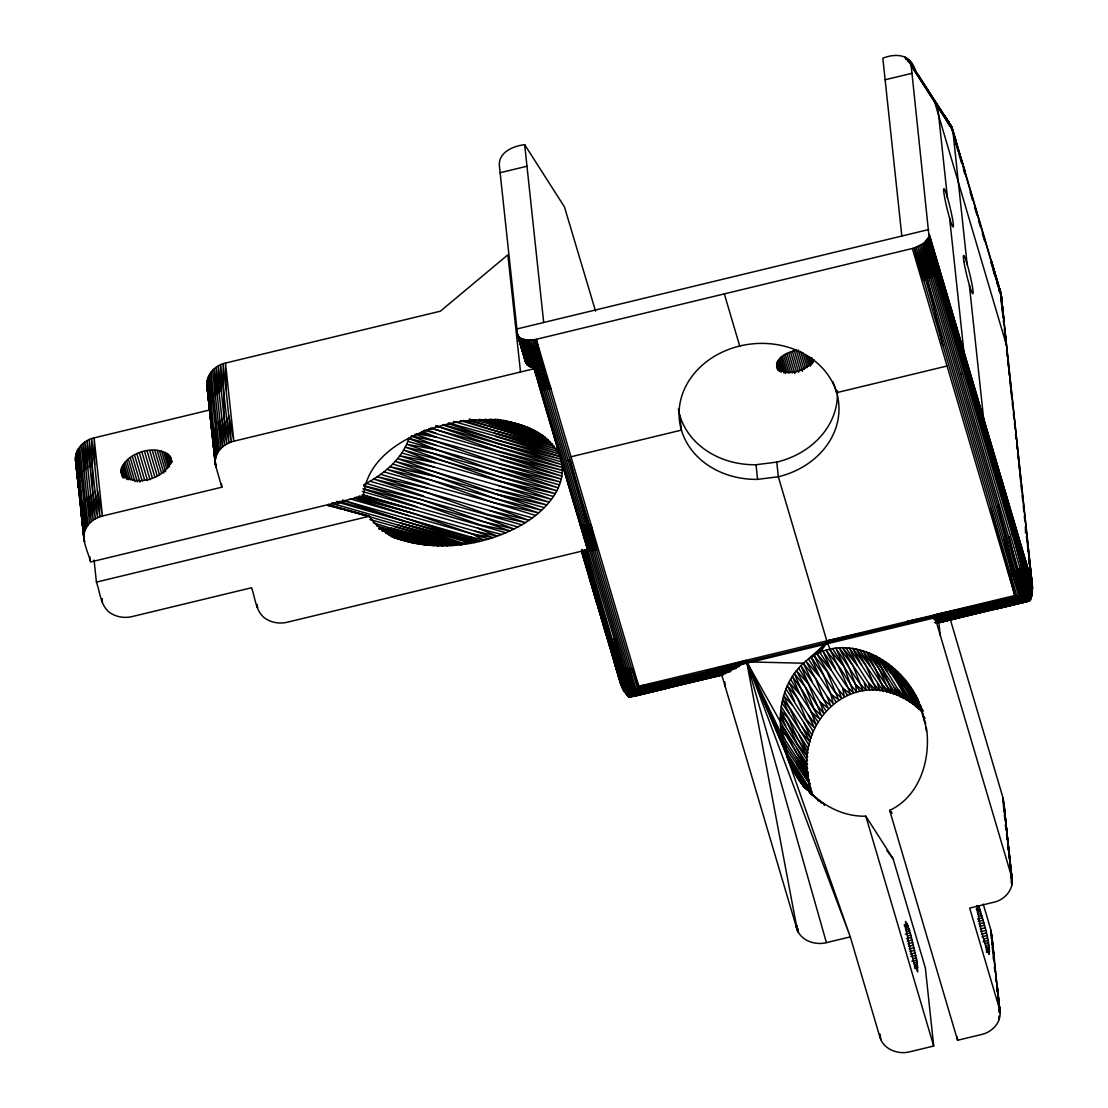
<?xml version="1.0" encoding="UTF-8"?>
<svg xmlns="http://www.w3.org/2000/svg" width="1108" height="1108" viewBox="0 0 1108 1108"><rect width="100%" height="100%" fill="white"/><g stroke="black" fill="none" stroke-linecap="round" stroke-linejoin="round"><path stroke-width="1.5" d="M917.895 699.508C899.89 660.437 847.412 630.48 808.466 658.997C768.273 689.633 775.004 751.875 804.477 787.691M581.603 551.756L620.452 683.248L623.292 690.007L627.377 695.616L629.469 696.78L637.446 688.123L706.849 671.476L746.224 660.34L785.752 752.997L813.05 795.544C783.924 724.064 859.725 652.889 921.856 711.558L894.558 669.01M1001.577 304.645L1000.926 293.135L991.438 261.266L1000.566 293.966L991.355 262.014L1000.302 291.362M1001.383 295.628L1001.701 304.645M121.991 475.761C116.631 452.715 165.674 438.56 172.142 462.202M777.691 369.629C772.941 358.507 787.622 351.915 796.333 350.336L802.538 371.36M965.096 171.712L950.747 125.259L917.299 73.627M393.548 537.394C434.017 552.089 480.193 547.006 517.907 526.951C542.629 514.07 570.468 487.008 560.039 456.524L534.208 368.687L527.2 340.156L520.261 338.162L517.547 334.865L499.293 164.981C498.919 151.838 513.821 145.91 524.68 144.677L564.457 206.919L595.55 311.113M807.967 772.318L796.361 756.93L808.425 776.223L807.967 772.318L780.364 725.865L785.212 730.352L807.51 764.52M901.829 236.046L882.827 58.225C895.818 53.004 910.721 54.098 915.25 70.261L909.973 61.729L911.164 65.552L929.044 236.558L1032.434 586.34L1000.926 293.135L1032.434 586.34L1031.742 595.938L1030.357 600.245L1028.03 601.298L937.34 623.139M1001.147 294.922L1001.452 297.65M999.873 1010.773L997.048 984.486L999.873 1010.773C1001.798 1022.158 992.075 1032.268 981.453 1034.512L957.575 1040.274L889.682 810.419C919.612 796.306 930.637 760.074 926.648 729.244L920.665 708.123L911.912 690.187L918.297 700.353L913.934 693.622M1003.502 806.97L1003.142 798.286L950.152 618.915M991.383 939.182L991.037 930.498L983.239 904.128M1025.537 533.142L1025.426 526.369M991.092 262.818L999.721 290.49L998.945 289.687L999.014 291.238M957.88 333.993L956.19 337.386M407.91 441.372L408.921 438.449L436.76 445.527L560.523 481.994L500.317 468.088L407.91 441.372C399.96 461.205 382.121 475.138 363.687 484.764M210.146 409.863L94.111 437.882C83.502 440.125 73.779 450.236 75.69 461.62L78.516 487.894L75.69 461.62M221.489 483.794L221.849 487.188L102.462 516.009C96.119 517.561 90.177 521.342 86.687 526.951C79.485 538.017 88.252 550.981 90.468 562.005L363.341 496.135C367.579 452.244 415.971 430.347 454.183 422.647C490.692 416.262 541.48 418.658 560.039 456.524L497.021 440.014L443.158 424.544M520.511 371.997L507.852 254.84L440.388 311.196L225.492 363.064C214.883 365.308 205.146 375.418 207.071 386.803L215.423 464.945L221.849 487.188M534.208 368.687L233.843 441.192C223.941 443.38 214.772 452.106 215.201 462.77L207.21 380.266L216.143 456.247L208.636 376.014M813.937 359.56C807.497 371.055 785.42 378.354 776.736 366.402M1001.216 298.454L1002.865 314.312M1011.756 534.679L1012.864 533.585L1030.357 600.245L1023.321 598.86L1014.845 595.495L638.776 686.268L637.446 688.123L534.416 339.699L527.2 340.156L632.308 694.273L731.709 670.575M785.752 752.997L786.486 751.972L785.156 743.399L781.749 737.582M1026.59 536.355L1032.531 588.805L929.044 236.558L924.072 243.123L914.225 248.026L1017.033 596.506L827.274 642.432L819.92 652.46L847.218 695.007M568.099 460.457L570.011 460.152L586.243 521.799L588.334 524.098L587.295 525.344L580.315 525.344L540.205 389.573L550.939 388.894L544.277 372.357L536.286 339.311L534.416 339.699L547.186 389.587L636.13 689.869L1019.18 597.406L916.053 247.416L927.313 279.285L1021.285 598.195L933.822 619.552M835.764 701.544L808.466 658.997L827.274 642.432L814.02 655.396L823.175 673.941L830.778 694.037L833.119 703.58L827.067 696.489L815.613 678.622L803.286 663.221L746.681 661.864L740.781 664.731L706.849 671.476L827.274 642.432C834.185 659.786 844.033 675.977 850.293 693.802L842.703 688.068L844.241 696.392L838.617 689.813L816.942 653.845L827.274 642.432L778.328 476.759L776.763 462.105A80.095 67.851 -6.1 0 0 837.413 395.57M422.993 431.704L424.738 430.07M798.549 668.027L820.128 702.057L828.161 708.109L823.507 699.162L815.613 678.622L805.821 661.033L819.324 676.171L811.195 657.113L827.274 642.432M944.75 116.908L951.564 126.769L952.825 132.475M961.051 374.199L962.478 373.174M796.666 748.219L807.663 768.412L796.375 752.567L785.212 730.352L747.498 663.249L850.293 936.883L787.123 756.75L786.486 751.972L746.681 661.864L797.345 930.374C802.123 941.121 815.53 945.429 826.416 942.645L850.293 936.883L880.001 1037.448C883.699 1049.553 898.283 1054.83 909.82 1051.797L933.698 1046.035L925.346 967.907L893.103 858.742L865.805 816.18C836.997 816.998 810.779 798.397 796.056 774.603L803.203 785.697M797.345 930.374L796.804 925.443L797.345 930.374L721.613 674.44L740.781 664.731M584.802 549.748L628.956 697.14L668.138 687.653L643.637 693.47M636.13 689.869L666.711 681.157L638.776 686.268L631.56 667.861M946.869 121.049L949.695 123.708L944.556 115.675L952.617 129.484L1001.286 294.894M667.154 682.556L634.829 691.489L530.704 340.17L538.668 372.911L633.554 692.957L736.321 668.429M958.157 617.627L961.467 616.768M969.749 614.635L974.721 613.361M668.346 685.88L631.131 695.409L580.315 525.344M643.637 693.359L648.54 692.098M935.18 620.425L1023.321 598.86L919.543 245.921L930.706 277.609L1025.26 599.414L936.26 621.2M934.917 622.377L1027.088 599.83L922.687 244.12L933.67 275.643M586.063 549.679L628.956 697.14L725.698 673.525M938.157 622.918L958.088 618.015M924.072 243.123L1020.094 568.252L1030.357 600.245L957.603 618.001M633.707 696.447L669.703 687.625L635.396 695.838M996.203 608.431L1007.463 605.674M1010.69 604.885L1021.95 602.129L1010.69 604.636M994.402 609.414L1028.03 601.298L994.25 609.414M994.527 609.22L1026.659 601.589M500.11 172.723L526.979 166.228M885.14 79.776L911.995 73.294M516.813 328.979L928.698 229.55M570.994 456.773L681.42 430.126L679.855 415.472M947.049 366L836.623 392.661A82.463 74.001 19.7 0 0 832.773 381.554M581.949 525.511L587.683 549.72L287.318 622.225C280.739 623.79 273.593 623.056 267.61 619.843C255.685 613.943 255.56 598.583 251.558 587.752L132.171 616.574C125.606 618.139 118.445 617.419 112.462 614.206C100.537 608.306 100.412 592.932 96.41 582.115L369.283 516.245C377.343 528.765 391.096 536.327 405.002 540.676L393.686 537.38M739.216 666.531L634.829 691.489L629.663 668.166M730.31 671.767L631.131 695.409L624.206 668.359M935.207 622.959L1029.595 600.19L1020.094 568.252L1028.792 600.107L993.779 608.818L1030.357 600.245M669.772 687.237L723.081 674.37M936.98 622.738L966.439 615.619M969.749 614.829L994.582 608.832M629.704 697.14L723.012 674.758M936.426 623.111L1029.831 600.564M722.901 674.952L628.956 697.14M904.045 925.014L907.327 924.224L910.236 932.894L916.759 960.027L917.715 971.91L914.709 965.317L909.571 946.841L905.79 928.213L905.568 921.371L907.327 924.224M904.543 926.343L907.84 925.54M976.176 909.045L979.472 908.255C983.655 922.881 990.04 940.207 989.084 954.431C982.464 939.03 978.946 922.147 976.896 905.527M905.097 927.881L908.394 927.091M976.73 910.596L980.026 909.807M905.679 929.64L908.975 928.85M977.311 912.341L980.608 911.552M906.302 931.579L909.599 930.789M977.935 914.294L981.231 913.491M905.291 934.086L910.236 932.894M978.572 916.399L981.868 915.61M907.59 935.941L910.887 935.152M977.575 919.044L982.519 917.853M906.607 938.711L911.538 937.52M978.239 921.427L983.17 920.236M907.272 941.191L912.203 940M978.89 923.906L983.835 922.701M907.923 943.739L912.867 942.548M979.555 926.44L984.5 925.249M908.574 946.315L913.504 945.124M980.192 929.03L985.137 927.839M909.197 948.919L914.128 947.728M980.829 931.634L985.76 930.443M909.793 951.509L914.737 950.318M981.425 934.224L986.369 933.033M910.36 954.071L915.305 952.88M981.993 936.772L986.937 935.581M910.887 956.55L915.831 955.359M984.167 938.864L987.463 938.074M913.02 958.545L916.316 957.755M983.004 941.648L987.948 940.457M911.815 961.218L916.759 960.027M985.095 943.531L988.378 942.742M913.837 962.963L917.133 962.16M985.469 945.664L988.765 944.875M914.169 964.93L917.466 964.126M985.801 947.631L989.098 946.841M914.432 966.702L917.729 965.913M986.065 949.418L989.361 948.628M914.626 968.281L917.923 967.492M986.259 950.996L989.555 950.207M986.397 952.354L989.693 951.564M993.488 608.237L1028.792 600.107L1018.681 569.263M996.203 608.458L1025.163 601.741L1023.57 601.741M934.252 614.94L1017.033 596.506M709.106 677.542L630.009 696.364L620.992 667.889L613.846 638.748M908.297 624.358L907.397 621.436L1019.18 597.406M826.803 640.881L907.854 622.945M992.796 606.519L1025.26 599.414L1015.482 571.091M708.483 676.185L667.972 684.924L632.308 694.273L625.965 668.415M956.356 615.314L1027.088 599.83L1017.144 570.218L1009.069 536.757M593.002 550.607L587.295 525.344L591.035 524.666L596.783 550.122M992.394 605.411L1023.321 598.86L1013.737 571.894L997.934 505.193M708.109 675.243L667.584 683.816L633.554 692.957L627.793 668.346M991.979 604.151L1021.285 598.195L1011.923 572.601L1004.139 539.374M907.397 621.436L934.723 616.491L1011.493 876.428C1015.108 888.339 1004.928 900.028 993.557 902.3L969.68 908.061L999.388 1008.64L991.037 930.498L1000.095 1012.947L997.283 988.918M678.373 409.184A80.095 67.851 -6.1 0 0 756.016 464.737L776.763 462.105M757.581 479.376L778.328 476.759A80.095 67.851 -6.1 0 0 821.194 366.79A80.095 67.851 -6.1 0 0 687.168 383.714A80.095 67.851 -6.1 0 0 757.581 479.376L756.016 464.737M428.616 428.879L431.621 428.519M416.816 433.754L436.386 437.189L562.282 473.255M350.197 498.891L472.604 534.056L492.991 537.629L475.318 531.217L356.18 496.993M362.787 515.095L369.283 516.245L328.079 504.417M559.526 484.916L500.317 468.088L558.307 487.839L436.386 454.114L405.265 447.189L551.424 499.334L498.046 485.442L434.391 467.161L399.808 455.79L435.25 462.812L403.644 450.083L499.556 476.745L556.881 490.747L500.027 472.396L436.663 449.793L406.691 444.28L499.556 476.745L555.26 493.628L498.891 481.094L401.83 452.95M331.804 503.337L464.003 541.244L474.972 542.449L403.284 520.788L342.511 500.11L469.806 536.674L479.529 541.424L466.939 539.07L336.375 501.786M328.827 505.082L461.025 543.169L465.762 544.097L464.003 541.244L470.374 543.336M430.347 428.173L562.13 464.709L443.075 425.029M392.634 464.072L495.816 494.043L546.826 504.902L433.366 471.482L395.21 461.357L494.431 498.281L538.585 512.879L492.88 502.436L383.894 471.869M411.4 435.887L436.663 441.316L561.908 476.163L500.04 455.471L562.449 470.388L425.874 430.624M432.162 475.761L389.891 466.731L430.777 479.999L492.88 502.436L535.496 515.414M475.318 531.217L497.354 536.12L477.95 528.184L362.067 494.902M328.882 505.511L333.716 506.605M427.522 488.212L377.274 476.731L425.666 492.174L489.321 510.456L528.876 520.275L491.176 506.494L380.653 474.335M434.391 467.161L397.606 458.587L541.493 510.276L494.431 498.281L430.777 479.999L386.969 469.335L429.239 484.154M497.021 489.764L549.222 502.146L498.046 485.442M364.02 485.844L421.497 499.736L517.907 526.951M498.046 443.671L560.953 459.197L497.021 440.014L448.38 423.671M359.117 495.955L414.295 509.902L363.216 494.833M469.806 536.674L484.071 540.275L472.604 534.056L411.677 512.935L358.923 496.647M469.473 419.447L472.631 420.251L469.46 419.17M327.746 505.525L332.732 506.813M336.056 507.672L341.042 508.96M344.366 509.819L369.283 516.245L329.298 505.29M363.299 488.67L419.212 503.281L482.866 521.577L514.001 528.987L485.152 518.018M477.95 528.184L501.647 534.499M354.449 497.589L411.677 512.935M385.584 532.934L429.475 545.344L382.121 530.718L438.311 545.842L380.279 528.668M491.079 419.447L537.034 431.926L495.013 419.613M369.864 519.541L461.136 544.721L461.025 543.169M497.16 419.461L503.724 421.262L497.104 419.309M370.072 481.26L521.688 524.818M448.491 422.91L558.931 453.892L494.431 433.145L556.077 448.837L460.249 420.597M491.176 506.494L532.269 517.879M389.462 535.289L394.323 536.632L389.559 535.206M391.124 536.272L397.744 538.1L391.235 536.203M495.041 419.42L533.876 430.25L500.982 420.541M362.482 491.523L505.857 532.768M389.171 534.859L425.167 544.901L385.667 533.073M391.249 536.064L420.929 544.319L389.365 535.081M495.816 494.043L544.25 507.616M508.558 421.733L523.502 425.957L508.724 421.691M503.018 420.569L530.552 428.699L500.968 420.278M498.891 481.094L553.446 496.495M376.817 525.885L447.355 545.801L373.341 522.837M491.91 419.378L495.137 420.292M393.118 537.145L412.758 542.754L391.29 536.411M503.918 420.444L511.965 422.757M502.838 420.278L527.103 427.272M479.155 419.309L548.017 439.641L473.005 419.53M468.338 420.431L552.435 444.073L489.321 424.226L550.316 441.815M453.629 421.428L557.601 451.33M436.026 425.86L561.645 461.939L587.683 549.72M390.916 536.147L416.788 543.599M393.326 537.158L401.304 539.444M491.038 419.572L540.039 433.699M451.925 545.579L391.304 528.004L456.524 545.219L394.351 526.563M382.121 530.718L433.865 545.662M394.337 537.588L408.824 541.784M494.667 419.309L497.866 420.251M420.32 432.508L436.386 437.189L422.01 431.358M366.291 483.393L421.497 499.736L509.985 530.926L480.47 524.97L419.212 503.281L364.006 485.955M339.394 501.356L403.284 520.788M489.362 419.198L542.865 435.569L485.166 419.323L545.538 437.563L480.734 419.6M388.243 529.167L442.812 545.884L380.266 528.53M495.816 436.497L560.039 456.524M472.604 534.056L488.559 539.014M461.136 544.721L397.37 524.887L465.762 544.097L400.348 522.948L474.972 542.449L406.151 518.392L479.529 541.424M500.317 459.598L561.327 479.071L500.414 463.809L414.96 434.142M354.56 498.309L408.949 515.76M469.889 420.154L554.36 446.413L492.894 429.973L463.476 420.403M432.148 428.2L499.556 451.427L562.393 467.534L498.891 447.494L436.012 425.943M363.23 488.988L416.816 506.688M489.321 510.456L525.358 522.588L487.298 514.306L425.666 492.174L373.742 479.044L423.658 496.024M426.483 429.71L435.901 433.145M411.303 436.109L436.76 445.527M336.707 501.342L339.63 502.506L336.693 504.666L332.248 502.741M408.921 438.449L436.663 449.793M949.224 124.941L943.324 114.207M830.778 694.037L838.493 699.66L827.15 671.947L814.02 655.396M782.525 741.474L785.156 743.399L809.048 780.129L796.624 761.265L809.823 784.021L785.683 747.72L747.498 663.249L781.126 733.676L807.815 774.797M947.659 122.863L951.827 127.503L955.788 140.591M947.285 121.88L951.62 126.921L956.176 141.547M825.848 710.588L820.128 702.057L823.66 713.206L816.928 705.131L805.461 687.265L794.298 673.401L811.111 711.848L819.643 718.829L802.455 690.533L792.345 676.268L799.644 693.982L817.842 721.82M886.815 692.195L870.348 666.296L856.11 648.886L865.999 665.645L876.594 690.478L868.658 683.04L869.808 690.215L852.786 665.354L839.158 647.82L848.396 665.783L855.459 684.37L863.132 690.699L852.786 665.354L842.523 647.668L857.204 665.174L873.201 690.256M998.945 289.687L999.721 290.49M790.295 764.105L805.474 787.677M948.199 122.129L949.695 123.708M811.984 734.853L792.58 705.2L783.591 695.796L800.544 731.155L809.145 745.559M783.453 745.352L785.683 747.72M859.517 649.648L870.348 666.296L862.91 650.576L886.095 685.063L893.574 694.231L876.193 656.033L886.996 671.49L903.491 698.58L894.433 687.666L896.912 695.519L878.852 668.373L866.276 651.684L874.628 667.196L881.802 684.162L890.195 693.137L878.852 668.373L869.614 652.972L882.979 669.8L900.222 696.96M808.66 684.19L796.361 670.645L805.461 687.265L813.909 708.4L821.582 715.948L800.862 665.562L823.507 699.162L830.585 705.768L827.067 696.489M816.942 653.845L831.235 670.202L822.995 651.241L846.886 686.572L853.423 692.749L844.005 666.504L835.834 648.138L859.85 683.65L866.456 690.367L864.254 683.207M891.497 813.258L889.682 810.419L891.871 812.967M784.921 734.701L780.669 729.77L784.907 739.064M829.31 649.343L844.005 666.504M588.334 524.098L594.885 550.427M952.423 128.902L949.376 123.362M790.544 679.259L799.644 693.982L788.868 682.376L797.067 697.583L808.521 715.436L816.167 724.923L811.111 711.848M919.377 703.054L917.576 700.741L920.222 705.2M802.164 727.056L809.948 741.917L800.544 731.155L789.076 713.289L782.65 699.37L790.71 709.189L802.164 727.056L810.89 738.344L804.048 723.067M898.463 689.342L906.718 700.367L894.668 675.575L882.577 659.745L909.876 702.306L891.677 666.476L901.732 680.603L916.025 706.641L906.122 693.442L885.68 661.85M886.857 850.542L893.103 858.742M877.453 683.511L880.001 690.866L873.076 683.137L861.609 665.285L852.703 648.319L865.999 665.645L883.408 691.447L881.802 684.162M818.535 800.765L816.527 798.051L818.161 800.807M890.901 673.415L879.42 657.806L886.996 671.49M889.682 810.419L891.691 813.161M951.564 126.769L952.312 128.667L911.164 65.552L952.825 130.481L967.104 264.119M906.607 59.444L904.876 57.048L906.219 59.541M861.609 665.285L849.296 647.917L857.204 665.174L845.903 647.709M811.195 657.113L834.629 691.808L841.318 697.943L838.617 689.813M785.932 688.899L813.23 731.446M781.846 702.998L789.076 713.289M780.226 718.109L807.524 760.656M813.618 795.558L815.516 798.259M912.59 66.895L916.358 72.283M925.041 718.372L923.186 715.713L924.391 718.178M897.341 671.683L922.812 710.477M908.283 59.984L916.427 72.283M797.151 765.573L809.823 784.021L808.078 779.132M822.551 802.607L824.49 805.433M807.303 789.962L805.461 787.276L807.261 790.17M792.082 767.692L801.943 782.179L788.633 760.462L792.082 767.692L805.558 788.827M918.698 702.86L902.632 677.39L918.67 702.957M920.665 708.123L922.521 710.865M908.089 686.461L900.042 674.481L905.014 683.428M781.209 706.71L808.508 749.257M950.747 125.259L945.609 117.268L951.62 126.921L908.366 59.555L912.092 65.51M921.44 707.167L919.557 704.328L921.288 707.153M810.807 792.926L812.593 795.613M788.633 760.462L800.35 778.148L787.123 756.75L799.02 774.035L810.959 794.561M805.599 788.273L802.94 784.27L805.558 788.508M803.799 786.084L794.007 771.182L803.148 785.558M872.924 654.413L882.979 669.8M803.328 785.475L800.53 781.154L803.951 786.638M907.507 683.581L918.047 699.951M912.549 67.062L915.305 71.355M918.061 75.649L920.817 79.942M922.645 82.809L926.33 88.543M928.172 91.41L931.842 97.13M934.598 101.437L941.952 112.891M918.906 702.057L909.765 686.835L913.643 693.082M832.551 648.651L859.85 691.198M788.896 760.296L810.059 793.273M944.528 116.936L946.26 119.622M798.245 777.927L804.588 787.83M909.239 60.594L913.311 66.979M910.942 64.222L915.942 72.048M819.505 800.405L821.277 803.203M916.468 701.295L922.825 711.35M915.817 697.14L919.377 702.791M905.125 680.437L910.97 689.688M906.122 693.442L912.978 704.397M784.686 692.306L792.58 705.2M908.172 59.998L910.707 64.195L906.164 57.768L908.435 61.716M946.495 118.958L952.312 128.667M811.818 791.735L784.519 749.188L747.498 663.249M922.008 711.904L923.324 714.148M947.174 120.744L952.825 130.481L951.827 127.503M913.2 698.469L918.975 709.037L888.727 664.094L894.668 675.575M919.197 704.397L922.742 710.934M810.488 791.901L812.053 794.865M940.401 109.152L941.288 110.842M835.432 668.706L826.125 650.202L839.698 667.473L851.152 685.34L856.609 691.891L855.459 684.37M799.173 735.338L808.023 753.011L798.065 739.576L786.611 721.71L780.725 710.463L787.719 717.472L798.065 739.576L807.704 756.819L797.234 743.884L786.611 721.71L780.406 714.258L785.78 726.017M803.286 663.221L812.053 681.309M808.521 715.436L814.629 728.136L806.167 719.189L797.067 697.583L787.331 685.589L794.699 701.322M1001.355 296.293L1003.682 319.118L1001.452 296.529M978.503 905.845L979.472 908.255M549.056 389.296L542.366 372.648L532.546 339.99L540.496 372.842L547.186 389.587M545.358 389.753L538.668 372.911L528.918 340.225L536.923 372.856L543.64 389.794M541.84 389.753L535.261 372.676L525.566 339.976M924.224 719.563L925.748 723.579M1000.552 291.889L1003.502 315.78M999.928 290.781L1000.427 292.138M121.049 472.534C132.683 489.279 170.535 478.116 170.84 457.618M929.058 278.482L917.84 246.71L927.313 279.285L942.825 345.613M925.485 279.992L914.225 248.026L536.286 339.311L638.776 686.268M932.244 276.654L921.163 245.062L930.706 277.609M923.615 280.587L912.355 248.524L1014.845 595.495L1010.053 573.196M747.554 664.523L747.124 663.263L826.416 942.645M530.732 367.233L521.369 338.771L529.555 366.554M578.653 492.755L589.165 525.067M529.458 366.693L520.261 338.162L528.433 365.931L519.306 337.455L527.477 365.211M583.985 550.856L618.278 666.961L627.377 695.616L619.566 667.487L628.153 696.392M582.863 550.233L625.895 693.913L618.278 666.961M925.319 242.084L1031.132 598.154L1022.476 566.091L926.413 241.004L934.917 274.59M581.908 549.513L624.538 692.029L617.156 666.337M1022.476 566.091L1031.742 595.938L1031.465 592.503M527.436 365.321L517.948 335.793L526.106 363.507L517.547 334.865L525.718 362.551M1031.7 581.409L929.224 234.439L1031.7 581.409L1030.523 568.653M1023.418 564.969L1032.185 593.625L1024.166 563.834L928.089 238.788L936.98 272.36L1023.418 564.969L1031.742 595.938L1031.354 592.766M614.843 663.914L622.197 687.86L621.851 684.481M964.708 170.757L955.705 141.325L990.857 260.38M1024.166 563.834L1032.448 591.243L1024.734 562.698M934.404 615.439L934.723 616.491M719.355 666.822L721.613 674.44M614.455 662.944L620.452 683.248M938.31 270.089L928.67 237.666L937.742 271.225M936.98 272.36L927.341 239.896L936.038 273.482M955.844 143.652L958.185 151.588M959.126 154.76L961.467 162.696M963.351 169.053L964.805 173.984M970.151 192.099L972.589 200.326M974.528 206.905L976.951 215.132M978.904 221.711L980.358 226.655M982.311 233.234L984.735 241.461M934.723 102.255L1006.452 345.1M811.845 357.69L813.272 362.538M810.987 358.798L812.413 363.646M809.034 356.776L811.43 364.851M807.441 356.485L810.308 366.18M805.267 354.699L808.605 366.014M802.995 353.023L807.289 367.565M800.655 351.471L805.433 367.634M798.272 350.045L803.992 369.435M794.381 350.751L800.115 370.155M792.442 351.278L798.646 372.288M790.544 351.901L796.264 371.305M788.688 352.635L794.893 373.645M786.902 353.438L792.635 372.842M785.226 354.338L790.475 372.122M783.633 355.308L788.896 373.077M782.179 356.333L786.957 372.496M780.863 357.413L785.641 373.576M779.713 358.521L784.007 373.064M778.716 359.671L782.068 370.986M777.899 360.82L781.251 372.136M777.276 361.984L780.143 371.679M776.846 363.133L779.229 371.208M776.611 364.255L778.038 369.103M776.57 365.349L777.996 370.197M724.327 293.911L739.715 346.015M865.805 816.18L933.698 1046.035M524.042 339.685L532.339 367.787M522.63 339.283L530.843 367.067M581.617 550.33L622.197 687.86L621.713 684.536M525.303 360.82L517.339 333.868L525.76 362.635M581.52 551.078L621.242 685.589L620.729 680.783M170.23 456.344L171.657 461.163M169.358 455.153L171.255 461.593M168.236 454.086L171.089 463.74M166.893 453.13L170.216 464.391M165.314 452.299L169.593 466.787M163.541 451.621L168.291 467.714M161.574 451.081L166.796 468.781M159.441 450.693L165.632 471.606M157.184 450.457L163.832 472.991M154.788 450.388L161.449 472.922M152.308 450.471L159.441 474.612M149.76 450.721L157.364 476.468M147.17 451.122L154.788 476.869M144.58 451.676L152.184 477.423M141.99 452.369L150.079 479.722M139.456 453.214L147.544 480.567M136.99 454.183L144.594 479.916M134.608 455.263L142.212 481.011M132.364 456.454L139.968 482.202M130.259 457.743L137.378 481.883M128.32 459.114L134.968 481.634M126.561 460.54L132.268 479.861M125.024 462.036L130.245 479.736M123.694 463.56L128.445 479.653M122.614 465.097L126.88 479.584M121.769 466.648L125.093 477.908M121.188 468.172L124.041 477.825M120.869 469.681L123.251 477.728M120.827 471.135L122.725 477.576M76.175 463.753L77.089 466.842M993.35 270.671L994.749 275.421M996.618 281.764L998.017 286.529M1025.274 560.482L1032.157 583.861M1021.368 567.199L1030.759 599.206M620.992 667.889L629.469 696.78L668.969 687.223L630.009 696.364L615.522 638.928M991.826 262.236L1000.912 293.288M539.762 388.035L533.931 366.956M588.764 575.606L597.06 604.082M616.2 665.617L623.292 690.007L607.503 636.186M598.043 605.938L606.145 634.482M589.345 576.492L597.461 605.037M929.224 235.478L938.67 268.967M990.843 508.184L1014.845 595.495M1025.108 561.576L1032.531 588.805L1030.703 571.977L1031.714 583.224M952.215 128.542L955.207 139.691M582.808 550.191L590.121 577.31M600.896 608.098L608.458 636.906M951.038 126.187L951.273 127.115M585.384 525.524L591.187 550.676M583.667 525.58L589.428 550.621M207.071 386.803L215.908 467.077L212.681 439.128M228.871 415.777L233.843 441.192L225.492 363.064L226.087 389.739L231.378 441.912L226.447 416.691L220.658 364.698L221.365 391.789L226.766 443.962L221.988 419.156L216.295 367.15L217.223 394.614L222.708 446.773L218.207 422.342L212.597 370.294M97.49 490.581L102.462 516.009L94.111 437.882L94.706 464.543L99.997 516.716L95.066 491.509L89.277 439.516L89.983 466.593L95.385 518.779L90.607 493.96L84.914 441.954L85.842 469.432L91.327 521.591L86.826 497.146L81.216 445.111M220.007 420.666L224.647 445.277L221.988 419.156M88.626 495.47L93.266 520.095L90.607 493.96M587.337 547.948L587.766 550.441M211.393 402.121L207.792 378.119L210.548 404.254M80.011 476.925L76.41 452.923L84.762 531.051L77.255 450.831M925.845 727.347L926.413 731.252M1028.681 560.69L1029.138 563.93M1029.803 568.792L1030.482 573.653L1029.941 568.598M1011.369 881.677L1011.839 885.098L1010.981 876.927M79.167 479.058L75.829 455.069L84.18 533.211L81.95 505.096M1006.521 834.587L1007.186 839.698M1007.629 843.091L1012.213 880.735L1006.604 830.668M1003.862 324.007L1003.446 320.78L1003.82 324.201M1004.485 328.868L1005.925 340.184M1009.97 865.791L1010.621 870.93M1011.064 874.35L1011.729 879.489M997.865 997.989L998.294 1001.424M998.959 1006.563L999.61 1011.701M209.966 406.442L206.891 382.44L212.431 436.926M226.087 389.739L223.04 363.784L224.148 417.827L229.01 442.84L226.447 416.691M94.706 464.543L91.659 438.588L92.767 492.631L97.629 517.644L95.066 491.509M209.661 408.658L206.85 384.642L215.423 464.945M78.28 483.462L75.469 459.446L84.042 539.748M81.3 513.946L84.527 541.881L75.51 457.258L83.82 537.574L81.05 511.744M221.365 391.789L218.414 365.834L219.204 393.105M89.983 466.593L87.033 440.638L87.823 467.922M1031.008 578.445L1031.548 583.251M880.209 1034.595L880.749 1039.526M797.995 929.072L798.356 932.354L798.134 929.113M217.223 394.614L214.356 368.645L215.423 396.29M85.842 469.432L82.975 443.449L84.042 471.108M1002.228 309.478L1002.754 314.326M1009.166 852.274L1011.978 878.561L1003.142 798.286L1011.493 876.428L1003.862 802.594L1006.452 829.019L1005.565 820.959M1005.205 817.732L1003.806 804.796L1004.111 808.092M1004.374 815.072L1004.721 818.313M1005.427 824.795L1005.953 829.643L1005.565 824.629M994.527 960.65L991.757 934.806L994.181 959.57M994.153 959.639L991.702 936.994L992.879 950.221M992.269 947.285L992.616 950.525M993.322 956.993L993.668 960.234M214.176 428.159L216.974 454.155M212.75 432.48L215.561 458.393L213.332 430.292M82.795 502.977L85.593 528.959M81.064 509.514L83.862 535.386L81.369 507.298M1004.374 329.339L1004.914 334.478M1005.468 339.616L1006.009 344.768M1006.563 349.906L1007.297 356.748M1007.657 360.183L1008.391 367.039M1008.765 370.46L1009.305 375.598M1009.859 380.736L1010.593 387.592M1010.953 391.013L1011.687 397.869M1012.241 403.007L1012.601 406.442M1013.335 413.298L1013.889 418.436M1014.443 423.575L1014.983 428.713M1015.537 433.851L1016.091 438.99M1016.632 444.128L1017.186 449.266M1017.74 454.405L1018.28 459.543M1018.834 464.681L1019.388 469.834M1019.928 474.972L1020.482 480.11M1021.036 485.249L1021.576 490.387M1022.13 495.525L1022.67 500.664M1023.224 505.802L1023.778 510.94M1024.318 516.079L1024.872 521.231M1026.507 536.563L1027.047 541.618M1027.601 546.673L1028.141 551.729M1028.861 558.474L1029.401 563.529M969.334 284.95L983.613 418.589M937.742 106.964L947.409 197.473M949.625 218.234L963.918 351.915M1006.66 836.138L1007.006 839.393M1007.698 845.903L1008.045 849.171M997.809 993.834L999.707 1011.853M994.375 966.73L994.901 971.605M995.593 978.115L995.94 981.369M996.632 987.879L996.978 991.148M938.808 622.031L940.193 635.064M957.215 1036.88L957.575 1040.274M879.641 1034.055L880.001 1037.448L879.71 1034.221M796.236 924.903L796.597 928.296L796.32 925.069M724.743 681.822L725.269 686.822M619.455 677.404L619.829 680.824L619.566 677.639M595.231 594.276L595.592 597.711M524.68 144.677L543.682 322.497M257.139 604.469L257.499 607.876L257.222 604.649M211.046 372.094L219.398 450.222M209.717 374.005L218.068 452.133M101.991 598.832L102.352 602.226L102.075 598.999M94.055 560.039L96.41 582.115M79.665 446.898L88.017 525.026M78.336 448.809L86.687 526.951M89.928 556.909L90.288 560.302M1009.956 867.107L1010.288 870.376M997.671 997.685L998.183 1002.588M998.876 1009.139L999.222 1012.407M998.82 1016.202L999.153 1019.457M218.207 422.342L220.949 448.421M86.826 497.146L89.568 523.239M207.556 388.95L209.897 413.09M1004.402 811.402L1004.984 818.009M993.322 955.179L993.765 960.137M1031.049 580.315L1031.326 583.639M587.101 544.236L587.254 546.715M837.316 390.736A80.095 67.851 -6.1 0 1 837.426 393.963M950.332 125.98L950.844 126.88L950.332 125.98M640.369 694.19L637.1 695.035L640.369 694.245M810.751 787.899L809.408 787.705L808.605 783.439L810.751 787.899M382.191 529.652L378.936 528.807L382.191 529.652M391.055 535.053L387.717 534.125L391.055 535.053M519.777 424.766L508.392 421.497L519.777 424.766M947.575 198.013L946.37 194.094A19.722 1.607 76.4 0 0 943.891 192.834A19.722 1.607 76.4 0 0 949.473 217.694L950.678 221.614A19.722 1.607 76.4 0 0 953.309 224.301L952.908 221.198A19.722 1.607 76.4 0 0 947.575 198.013M963.918 261.682A19.722 1.607 76.4 0 0 972.367 293.274A19.722 1.607 76.4 0 0 968.378 268.635A19.722 1.607 76.4 0 0 963.918 261.682"/></g></svg>
